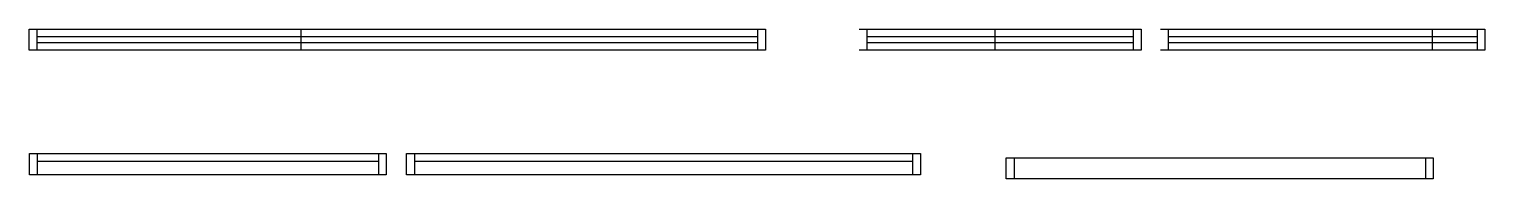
# Model space of a CAD drawing. Header units: metres. Extents: x 1680 to 2986, y 16242 to 16376.
import ezdxf

# ---------------------------------------------------------------- set-up
doc = ezdxf.new("R2010")
doc.units = ezdxf.units.M
doc.layers.add('Painéis', color=7, linetype='Continuous')
doc.layers.add('SARR_2.2x7', color=7, linetype='Continuous')

msp = doc.modelspace()

# ---------------------------------------------------------------- linework, layer by layer
at = {"layer": 'Painéis', "color": 7, "lineweight": 25}
for p, q in [((2546.7, 16357.4), (2546.7, 16376.4)), ((2939.1, 16357.4), (2939.1, 16376.4))]:
    msp.add_line(p, q, dxfattribs=at)
for points in [[(1924.2, 16357.4), (1680.2, 16357.4), (1680.2, 16376.4), (1924.2, 16376.4)], [(2168.2, 16357.4), (1924.2, 16357.4), (1924.2, 16376.4), (2168.2, 16376.4)], [(2168.2, 16376.4), (2340.7, 16376.4), (2340.7, 16357.4), (2168.2, 16357.4)], [(2424.7, 16376.4), (2677.7, 16376.4), (2677.7, 16357.4), (2424.7, 16357.4)], [(2695.1, 16376.4), (2986.1, 16376.4), (2986.1, 16357.4), (2695.1, 16357.4)], [(1924.5, 16245.6), (1680.5, 16245.6), (1680.5, 16264.6), (1924.5, 16264.6)], [(1924.5, 16264.6), (2000.5, 16264.6), (2000.5, 16245.6), (1924.5, 16245.6)], [(2262.8, 16245.6), (2018.8, 16245.6), (2018.8, 16264.6), (2262.8, 16264.6)], [(2262.8, 16264.6), (2479.8, 16264.6), (2479.8, 16245.6), (2262.8, 16245.6)], [(2800.8, 16241.8), (2556.8, 16241.8), (2556.8, 16260.8), (2800.8, 16260.8)], [(2800.8, 16260.8), (2939.8, 16260.8), (2939.8, 16241.8), (2800.8, 16241.8)]]:
    msp.add_lwpolyline(points, dxfattribs=at)
at = {"layer": 'SARR_2.2x7', "color": 7, "lineweight": 25}
for p, q in [((1687.2, 16376.4), (1687.2, 16357.4)), ((1924.2, 16369.4), (1687.2, 16369.4)), ((1687.2, 16364.4), (1924.2, 16364.4)), ((2168.2, 16369.4), (1924.2, 16369.4)), ((1924.2, 16364.4), (2168.2, 16364.4)), ((2333.7, 16369.4), (2168.2, 16369.4)), ((2168.2, 16364.4), (2333.7, 16364.4)), ((2333.7, 16376.4), (2333.7, 16357.4)), ((2431.7, 16376.4), (2431.7, 16357.4)), ((2670.7, 16369.4), (2431.7, 16369.4)), ((2431.7, 16364.4), (2670.7, 16364.4)), ((2670.7, 16376.4), (2670.7, 16357.4)), ((2702.1, 16376.4), (2702.1, 16357.4)), ((2979.1, 16369.4), (2702.1, 16369.4)), ((2702.1, 16364.4), (2979.1, 16364.4)), ((2979.1, 16376.4), (2979.1, 16357.4)), ((1687.5, 16264.6), (1687.5, 16245.6)), ((1993.5, 16264.6), (1993.5, 16245.6)), ((2025.8, 16264.6), (2025.8, 16245.6)), ((2472.8, 16264.6), (2472.8, 16245.6)), ((2563.8, 16260.8), (2563.8, 16241.8)), ((2932.8, 16260.8), (2932.8, 16241.8)), ((1924.5, 16257.6), (1687.5, 16257.6)), ((1993.5, 16257.6), (1924.5, 16257.6)), ((2262.8, 16257.6), (2025.8, 16257.6)), ((2472.8, 16257.6), (2262.8, 16257.6))]:
    msp.add_line(p, q, dxfattribs=at)

doc.saveas('drawing.dxf')
